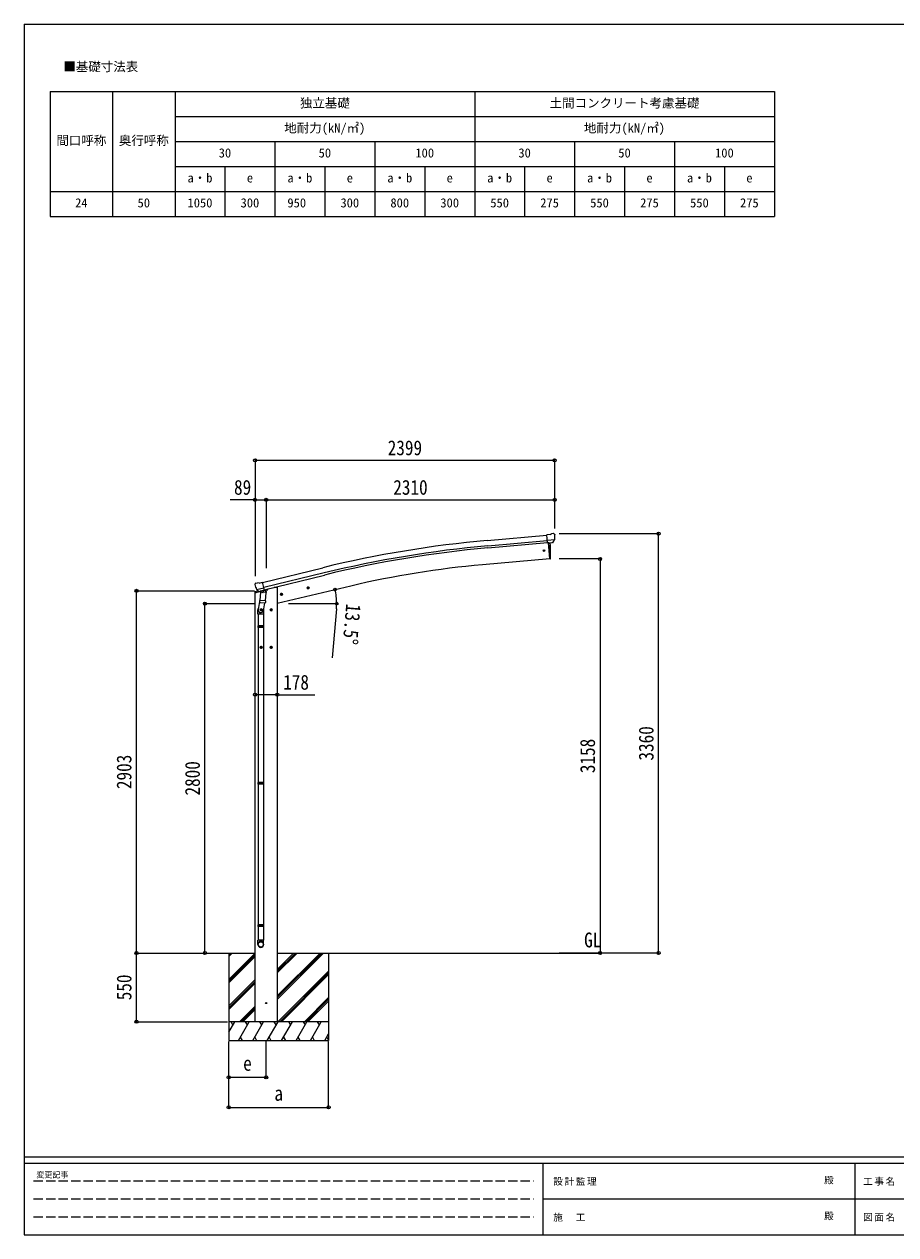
# Model space of a CAD drawing. Units: millimetres at full size, sheet at 1:25, with parts at other scales. Extents: x -6988 to 7066, y -4877 to 4823.
# Drawn here: x -6988 to -8, y -4877 to 4823 of the extents above; entities that cross this region are included whole.
import ezdxf
from ezdxf.enums import TextEntityAlignment as Align

# ---------------------------------------------------------------- set-up
doc = ezdxf.new("R2010")
doc.units = ezdxf.units.MM
doc.header["$LTSCALE"] = 25
doc.header["$PDMODE"] = 32
doc.header["$PDSIZE"] = 25
doc.linetypes.add('DASHED3', pattern=[4, 3, -1])
for name, color, linetype, lineweight in [('0-0_0', 7, 'Continuous', 9), ('0-1_本体', 4, 'Continuous', 9), ('0-2_部品', 7, 'Continuous', 9), ('0-A_寸法', 6, 'Continuous', 9), ('1-0_FRAME', 7, 'Continuous', 18), ('F-0_240', 7, 'Continuous', 9)]:
    doc.layers.add(name, color=color, linetype=linetype, lineweight=lineweight)
doc.styles.add('ＭＳ ゴシック', font='')
doc.styles.get('ＭＳ ゴシック').set_extended_font_data('MS Gothic')

msp = doc.modelspace()

# ---------------------------------------------------------------- linework, layer by layer
at = {"layer": '0-0_0', "color": 6}
for p, q in [((-1906.97, -2620), (-1906.97, 740)), ((-2375.98, 538), (-2375.98, -2620))]:
    msp.add_line(p, q, dxfattribs=at)
at = {"layer": '0-0_0'}
for p, q in [((-5735.76, -2620.05), (-5138.87, -2620.05)), ((-5349.87, -2647.39), (-5322.49, -2620)), ((-5349.87, -2633.24), (-5336.63, -2620)), ((-5349.87, -2620.05), (-5349.87, -3320)), ((-5349.87, -2831.23), (-5138.87, -2620.23)), ((-5349.87, -2845.37), (-5138.87, -2634.38)), ((-5349.87, -2859.52), (-5138.87, -2648.52)), ((-4960.87, -2991.01), (-4589.85, -2620)), ((-4960.87, -2962.73), (-4618.14, -2620)), ((-4960.87, -2976.87), (-4604, -2620)), ((-4960.87, -2778.88), (-4801.99, -2620)), ((-4960.87, -2764.74), (-4816.13, -2620)), ((-4960.87, -2750.6), (-4830.27, -2620)), ((-4960.87, -2620.05), (-2374.42, -2620.05)), ((-4549.87, -2620), (-4549.87, -3320)), ((-4956.01, -3170), (-4549.87, -2763.86)), ((-4941.87, -3170), (-4549.87, -2778.01)), ((-4927.72, -3170), (-4549.87, -2792.15)), ((-5349.87, -3043.36), (-5138.87, -2832.36)), ((-5349.87, -3057.5), (-5138.87, -2846.51)), ((-5349.87, -3071.65), (-5138.87, -2860.65)), ((-4743.88, -3170), (-4549.87, -2976)), ((-4729.73, -3170), (-4549.87, -2990.14)), ((-4715.59, -3170), (-4549.87, -3004.28)), ((-5264.38, -3170), (-5138.87, -3044.5)), ((-5250.23, -3170), (-5138.87, -3058.64)), ((-5236.09, -3170), (-5138.87, -3072.78)), ((-4549.87, -3170), (-5349.87, -3170)), ((-5349.87, -3253.83), (-5301.47, -3170)), ((-5316.47, -3195.98), (-5331.47, -3170)), ((-5272.6, -3320), (-5186, -3170)), ((-5201, -3195.99), (-5216, -3170)), ((-5157.13, -3320), (-5070.53, -3170)), ((-4960.87, -3170), (-5138.87, -3170)), ((-5085.53, -3195.99), (-5100.53, -3170)), ((-5041.66, -3320), (-4955.06, -3170)), ((-4970.06, -3195.98), (-4985.06, -3170)), ((-4926.19, -3320), (-4839.59, -3170)), ((-4854.59, -3195.98), (-4869.59, -3170)), ((-4810.72, -3320), (-4724.12, -3170)), ((-4754.12, -3170), (-4739.12, -3195.98)), ((-4695.25, -3320), (-4608.65, -3170)), ((-4623.65, -3195.98), (-4638.65, -3170)), ((-5257.6, -3294.02), (-5242.6, -3320)), ((-5142.13, -3294.02), (-5127.13, -3320)), ((-5026.66, -3294.02), (-5011.66, -3320)), ((-4911.19, -3294.02), (-4896.19, -3320)), ((-4795.72, -3294.02), (-4780.72, -3320)), ((-4680.25, -3294.02), (-4665.25, -3320)), ((-4579.78, -3320), (-4549.87, -3268.19)), ((-4564.78, -3294.02), (-4549.87, -3319.86)), ((-5349.87, -3320), (-4549.87, -3320))]:
    msp.add_line(p, q, dxfattribs=at)
msp.add_circle((-5049.87, -3020), 5, dxfattribs=at)
at = {"layer": '0-1_本体'}
for p, q in [((-3279.85, 686.55), (-2802.54, 729.87)), ((-3275.94, 643.51), (-2798.83, 686.82)), ((-3274.43, 626.8), (-2797.16, 670.11)), ((-2789.85, 666.94), (-2778.6, 538.33)), ((-2778.6, 538.33), (-3316.54, 491.26)), ((-5079.4, 350.15), (-4596.55, 467.72)), ((-4586.32, 425.73), (-5069.34, 308.23)), ((-5065.39, 291.8), (-4582.35, 409.42)), ((-5036.88, 297.51), (-4984.87, 310)), ((-4960.87, 310), (-4984.87, 310)), ((-4372.77, 321.19), (-4960.87, 180)), ((-4960.87, 310), (-4960.87, -3170)), ((-5138.87, -3170), (-5138.87, 266.55))]:
    msp.add_line(p, q, dxfattribs=at)
at = {"layer": '0-1_本体', "color": 6}
msp.add_line((-4960.87, -550.19), (-5138.87, -550.19), dxfattribs=at)
at = {"layer": '0-1_本体'}
for centre, radius, start, end in [((-2465.84, -8282.02), 9005.44, 95.18612, 103.68612), ((-2465.84, -8282.02), 8962.23, 95.18612, 103.68612), ((-2465.84, -8282.02), 8945.44, 95.18612, 103.68612), ((-2670.27, -6887.14), 7406.65, 95.00571, 103.2889)]:
    msp.add_arc(centre, radius, start, end, dxfattribs=at)
at = {"layer": '0-2_部品'}
for p, q in [((-2775.91, 733.3), (-2802.48, 730.98)), ((-2796.82, 666.32), (-2802.48, 730.98)), ((-2739.62, 691.01), (-2798.53, 685.86)), ((-2775.91, 733.3), (-2764.2, 740.07)), ((-2749.29, 741.65), (-2762.96, 740.46)), ((-2750.87, 671.53), (-2739.93, 690.46)), ((-2740.16, 735.9), (-2745.64, 740.5)), ((-2739.09, 733.86), (-2738.98, 732.52)), ((-2786.86, 667.19), (-2796.82, 666.32)), ((-2778.8, 540.61), (-2789.85, 666.94)), ((-2753.26, 670.13), (-2760.96, 669.45)), ((-2778.56, 537.84), (-2778.8, 540.61)), ((-2775.95, 538.23), (-2778.56, 537.84)), ((-5140.69, 333.54), (-5140.42, 332.39)), ((-5136.47, 342.12), (-5140.33, 335.82)), ((-5133.38, 344.37), (-5120.19, 347.53)), ((-5126.64, 293.24), (-5069.13, 307.04)), ((-5109.79, 278.33), (-5126.16, 292.82)), ((-5105.64, 344.86), (-5118.9, 347.55)), ((-5105.64, 344.86), (-5079.7, 351.08)), ((-5036.88, 298.75), (-5036.88, 294.98)), ((-4723.36, 303.76), (-4703.91, 308.43)), ((-4718.8, 311.54), (-4720.94, 304.34)), ((-4711.51, 313.29), (-4718.8, 311.54)), ((-4711.3, 296.37), (-4715.97, 315.82)), ((-4706.34, 307.85), (-4711.51, 313.29)), ((-4708.47, 300.65), (-4706.34, 307.85)), ((-5141.43, 265.94), (-5099.73, 275.95)), ((-5141.43, 272.83), (-5141.43, 265.94)), ((-5113.74, 281.84), (-5139.13, 275.75)), ((-5098.28, 229.16), (-5114.19, 132.99)), ((-5107.08, 277.76), (-5099.56, 279.56)), ((-5106.33, 278.22), (-5104.8, 278.59)), ((-5104.8, 278.59), (-5068.09, 287.4)), ((-5102.96, 278.36), (-5103.01, 277.62)), ((-5102.25, 276.58), (-5076.44, 270.14)), ((-5100.87, 191.93), (-5100, 204.39)), ((-5095.34, 271.23), (-5100.01, 204.39)), ((-5054.32, 201.2), (-5100.01, 204.39)), ((-5049.65, 268.03), (-5095.34, 271.23)), ((-5093.56, 274.41), (-5093.79, 271.12)), ((-5074.04, 285.57), (-5075.06, 270.97)), ((-5068.09, 287.4), (-5066.56, 287.76)), ((-5065.01, 289.87), (-5064.06, 289.8)), ((-5064.06, 289.8), (-5050.75, 274.49)), ((-5060.12, 285.46), (-5040.71, 290.12)), ((-5054.33, 201.2), (-5055.22, 188.5)), ((-5054.32, 201.2), (-5049.65, 268.03)), ((-5050.75, 274.49), (-5051.19, 268.14)), ((-4937.3, 252.4), (-4917.85, 257.07)), ((-4932.74, 260.18), (-4934.87, 252.98)), ((-4925.44, 261.93), (-4932.74, 260.18)), ((-4925.24, 245.01), (-4929.91, 264.46)), ((-4920.27, 256.49), (-4925.44, 261.93)), ((-4922.41, 249.29), (-4920.27, 256.49)), ((-5116.34, 95.83), (-5116.34, 130.18)), ((-5100.47, 190.57), (-5100.48, 190.57)), ((-5079.87, 129.76), (-5099.87, 129.76)), ((-5099.03, 189.79), (-5057.33, 186.87)), ((-5089.87, 137.26), (-5096.37, 133.51)), ((-5096.37, 133.51), (-5096.37, 126)), ((-5096.37, 126), (-5089.87, 122.25)), ((-5089.87, 119.76), (-5089.87, 139.76)), ((-5083.37, 133.51), (-5089.87, 137.26)), ((-5062.76, 187.25), (-5073.49, 123.67)), ((-5070.34, 130.48), (-5070.34, 95.83)), ((-4999.87, 129.76), (-5019.87, 129.76)), ((-5009.87, 137.26), (-5016.37, 133.51)), ((-5016.37, 133.51), (-5016.37, 126)), ((-5016.37, 126), (-5009.87, 122.25)), ((-5009.87, 119.76), (-5009.87, 139.76)), ((-5003.37, 133.51), (-5009.87, 137.26)), ((-5070.34, 95.83), (-5116.34, 95.83)), ((-5116.34, -0.17), (-5115.34, 1.83)), ((-5071.34, 1.83), (-5115.34, 1.83)), ((-5114.34, 95.83), (-5114.34, 1.83)), ((-5072.34, 95.83), (-5072.34, 1.83)), ((-5070.34, -0.17), (-5071.34, 1.83)), ((-5070.34, -0.17), (-5116.34, -0.17)), ((-5070.34, -8.17), (-5116.34, -8.17)), ((-5071.34, -10.17), (-5115.34, -10.17)), ((-5114.34, -10.17), (-5114.34, -1254.36)), ((-5072.34, -10.17), (-5072.34, -1254.36)), ((-5070.34, -8.17), (-5071.34, -10.17)), ((-5070.34, -0.17), (-5070.34, -8.17)), ((-5079.87, -170.24), (-5099.87, -170.24)), ((-5089.87, -162.74), (-5096.37, -166.49)), ((-5096.37, -166.49), (-5096.37, -174)), ((-5096.37, -174), (-5089.87, -177.75)), ((-5089.87, -180.24), (-5089.87, -160.24)), ((-5083.37, -166.49), (-5089.87, -162.74)), ((-4999.87, -170.24), (-5019.87, -170.24)), ((-5009.87, -162.74), (-5016.37, -166.49)), ((-5016.37, -166.49), (-5016.37, -174)), ((-5016.37, -174), (-5009.87, -177.75)), ((-5009.87, -180.24), (-5009.87, -160.24)), ((-5003.37, -166.49), (-5009.87, -162.74)), ((-5116.34, -1256.36), (-5115.34, -1254.36)), ((-5070.34, -1256.36), (-5116.34, -1256.36)), ((-5071.34, -1254.36), (-5115.34, -1254.36)), ((-5070.34, -1256.36), (-5071.34, -1254.36)), ((-5070.34, -1256.36), (-5070.34, -1264.36)), ((-5070.34, -1264.36), (-5116.34, -1264.36)), ((-5071.34, -1266.36), (-5115.34, -1266.36)), ((-5114.34, -1266.36), (-5114.34, -2394.55)), ((-5072.34, -1266.36), (-5072.34, -2394.55)), ((-5070.34, -1264.36), (-5071.34, -1266.36)), ((-5116.34, -2396.55), (-5115.34, -2394.55)), ((-5070.34, -2396.55), (-5116.34, -2396.55)), ((-5070.34, -2404.55), (-5116.34, -2404.55)), ((-5071.34, -2394.55), (-5115.34, -2394.55)), ((-5071.34, -2406.55), (-5115.34, -2406.55)), ((-5114.34, -2406.55), (-5114.34, -2516.55)), ((-5072.34, -2406.55), (-5072.34, -2516.55)), ((-5070.34, -2396.55), (-5071.34, -2394.55)), ((-5070.34, -2404.55), (-5071.34, -2406.55)), ((-5070.34, -2396.55), (-5070.34, -2404.55)), ((-5116.34, -2550.69), (-5116.34, -2516.55)), ((-5070.34, -2516.55), (-5116.34, -2516.55)), ((-5070.34, -2550.69), (-5070.34, -2516.55))]:
    msp.add_line(p, q, dxfattribs=at)
for points in [[(-2739.54, 691.64), (-2739.83, 690.66), (-2739.93, 690.46)], [(-2786.86, 667.19), (-2786.59, 667.12), (-2761.22, 669.34), (-2760.96, 669.45)], [(-2773.4, 541.06), (-2772.56, 566.69), (-2772.37, 593.19), (-2772.84, 619.67), (-2773.98, 646.15), (-2775.48, 668.1)], [(-5126.91, 293.81), (-5126.32, 292.97), (-5126.16, 292.82)], [(-5074.28, 285.63), (-5064.55, 287.97), (-5079.7, 351.08)], [(-4720.94, 304.34), (-4715.77, 298.9), (-4708.47, 300.65)], [(-5074.28, 285.63), (-5074.51, 285.48), (-5099.28, 279.54), (-5099.56, 279.56)], [(-4934.87, 252.98), (-4929.7, 247.54), (-4922.41, 249.29)], [(-5089.87, 122.25), (-5083.37, 126), (-5083.37, 133.51)], [(-5009.87, 122.25), (-5003.37, 126), (-5003.37, 133.51)], [(-5116.34, -0.17), (-5116.34, -8.17), (-5115.34, -10.17)], [(-5089.87, -177.75), (-5083.37, -174), (-5083.37, -166.49)], [(-5009.87, -177.75), (-5003.37, -174), (-5003.37, -166.49)], [(-5116.34, -1256.36), (-5116.34, -1264.36), (-5115.34, -1266.36)], [(-5116.34, -2396.55), (-5116.34, -2404.55), (-5115.34, -2406.55)]]:
    msp.add_lwpolyline(points, dxfattribs=at)
for centre, radius in [((-2824.71, 605.46), 6.5), ((-4713.64, 306.1), 8.5), ((-4713.64, 306.1), 7.7), ((-4713.64, 306.1), 6.5), ((-4927.57, 254.73), 8.5), ((-4927.57, 254.73), 7.7), ((-4927.57, 254.73), 6.5), ((-5089.87, 129.76), 8.5), ((-5089.87, 129.76), 7.7), ((-5089.87, 129.76), 6.5), ((-5009.87, 129.76), 8.5), ((-5009.87, 129.76), 7.7), ((-5009.87, 129.76), 6.5), ((-5089.87, -170.24), 8.5), ((-5089.87, -170.24), 7.7), ((-5089.87, -170.24), 6.5), ((-5009.87, -170.24), 8.5), ((-5009.87, -170.24), 7.7), ((-5009.87, -170.24), 6.5)]:
    msp.add_circle(centre, radius, dxfattribs=at)
at = {"layer": '0-2_部品', "color": 4}
msp.add_circle((-5049.87, -3020), 4.5, dxfattribs=at)
at = {"layer": '0-2_部品'}
for centre, radius, start, end in [((-2762.7, 737.47), 3, 95, 120), ((-2748.86, 736.67), 5, 50.00648, 94.99352), ((-2940.6, 714.88), 202.4, 353.4085, 5), ((-2776.39, 541.2), 3, 278.50322, 357.46219), ((-4943.61, 379.64), 202.4, 193.5, 205.09125), ((-5132.21, 339.5), 5, 103.5, 148.5), ((-5119.49, 344.61), 3, 78.5, 103.5), ((-5041.88, 294.98), 5, 283.5, 0), ((-5138.43, 272.83), 3, 103.5, 180), ((-5106.44, 278.7), 0.5, 248.23754, 283.5), ((-5103.46, 278.39), 0.5, 356, 103.5), ((-5102.01, 277.55), 1, 176, 256), ((-5076.09, 271.11), 1.03, 250.03897, 351.96569), ((-5073.44, 285.49), 0.604, 100.59842, 172.20595), ((-5066.68, 288.25), 0.5, 283.5, 318.76246), ((-5086.34, 130.18), 30, 177.45142, 180), ((-5098.93, 191.75), 1.95, 175.04017, 217.47766), ((-5098.89, 191.78), 2, 217.40962, 266), ((-5057.19, 188.87), 2, 266, 349.46843)]:
    msp.add_arc(centre, radius, start, end, dxfattribs=at)
for centre, major_axis, ratio, start_param, end_param in [((-2734.77, 737.91), (-15.35, 3.44), 0.101033, 5.9751426, 5.9753737), ((-2742.09, 733.6), (2.71, -1.31), 0.997474, 0.5366567, 1.3225652), ((-2753.52, 673.12), (1.62, -2.54), 0.997631, 5.8041905, 5.8929484), ((-2753.59, 673.23), (-3.5, 2.17), 0.650902, 2.1145521, 2.1873627), ((-2753.47, 673.03), (1.62, -2.54), 0.997631, 5.965759, 6.7621801), ((-5137.77, 334.26), (-1.57, -2.57), 0.99628, 4.712389, 5.4996506), ((-5107.8, 280.58), (-0.73, -2.92), 0.997631, 5.8041905, 6.6006116), ((-5107.74, 280.81), (2.63, 3.16), 0.650902, 4.0958226, 4.1686332), ((-5107.77, 280.68), (-0.73, -2.92), 0.997631, 0.3902369, 0.4789948), ((-5093.34, 130.48), (23, 0), 0.996195, 2.5560258, 6.5663028), ((-5093.34, 130.48), (21, 0), 0.996195, 2.9349147, 5.9512394), ((-5093.34, -2548.95), (-23, 0), 0.996195, 3.1415927, 6.2831853), ((-5093.34, -2550.69), (-23, 0), 0.996195, 3.1415927, 6.2831853), ((-5093.34, -2550.69), (0, -23.43), 0.981806, 4.712389, 7.8539816)]:
    msp.add_ellipse(centre, major_axis=major_axis, ratio=ratio, start_param=start_param, end_param=end_param, dxfattribs=at)
msp.add_ellipse((-5093.34, -2550.69), major_axis=(21, 0), ratio=0.996195, dxfattribs=at)
at = {"layer": '0-A_寸法'}
for p, q in [((-5138.87, 1328.35), (-2739.87, 1328.35)), ((-2739.87, 1328.35), (-2739.87, 1011.74)), ((-5138.87, 1011.74), (-5138.87, 399.51)), ((-5138.87, 1011.74), (-5049.87, 1011.74)), ((-5049.87, 1011.74), (-5049.87, 463.88)), ((-5049.87, 1011.74), (-2739.87, 1011.74)), ((-2739.87, 1011.74), (-2739.87, 782.73)), ((-1906.97, 740), (-2704.81, 740)), ((-2375.98, 538), (-2704.81, 538)), ((-6088.44, 283), (-5143.36, 283)), ((-6088.44, -2620), (-6088.44, 283)), ((-5540.47, 180), (-5143.36, 180)), ((-5540.47, -2620), (-5540.47, 180)), ((-4871.37, 180), (-4484.51, 180)), ((-4487.37, 137.54), (-4521.73, -254.96)), ((-4960.87, -550.19), (-4660.87, -550.19)), ((-6088.44, -2620), (-5360.33, -2620)), ((-6088.44, -3170), (-6088.44, -2620)), ((-2375.98, -2620), (-2704.81, -2620)), ((-1906.97, -2620), (-2375.98, -2620)), ((-6088.44, -3170), (-5360.33, -3170)), ((-5350.12, -3856.37), (-5350.12, -3327.42)), ((-5350.12, -3616.39), (-5350.12, -3327.42)), ((-5049.87, -3616.39), (-5049.87, -3327.42)), ((-4550.12, -3856.37), (-4550.12, -3327.42)), ((-5049.87, -3616.39), (-5350.12, -3616.39)), ((-5350.12, -3856.37), (-4550.12, -3856.37))]:
    msp.add_line(p, q, dxfattribs=at)
msp.add_lwpolyline([(-5138.87, 1328.35), (-5138.87, 1011.74), (-5338.87, 1011.74)], dxfattribs=at)
for centre in [(-4498.97, 293.65), (-4485.51, 180)]:
    msp.add_circle(centre, 10.62, dxfattribs=at)
for start, end in [(0, 13.5), (354.99678, 0)]:
    msp.add_arc((-4972.37, 180), 486.86, start, end, dxfattribs=at)
for p in [(-5138.87, 1328.35), (-2739.87, 1328.35), (-5138.87, 1011.74), (-5049.87, 1011.74), (-2739.87, 1011.74), (-1906.97, 740), (-2375.98, 538), (-6088.44, 283), (-5540.47, 180), (-5138.87, -550.19), (-4960.87, -550.19), (-6088.44, -2620), (-5540.47, -2620), (-2375.98, -2620), (-1906.97, -2620), (-6088.44, -3170), (-5350.12, -3616.39), (-5049.87, -3616.39), (-5350.12, -3856.37), (-4550.12, -3856.37)]:
    msp.add_point(p, dxfattribs=at)
at = {"layer": '1-0_FRAME'}
for p, q in [((-6780.11, 4282.85), (-980.11, 4282.85)), ((-6780.11, 4282.85), (-6780.11, 3282.85)), ((-6280.11, 4282.85), (-6280.11, 3282.85)), ((-3380.11, 4282.85), (-3380.11, 3282.85)), ((-5780.11, 4082.85), (-980.11, 4082.85)), ((-5780.11, 3882.85), (-980.11, 3882.85)), ((-2580.11, 3882.85), (-2580.11, 3282.85)), ((-5780.11, 3682.85), (-980.11, 3682.85)), ((-2180.11, 3682.85), (-2180.11, 3282.85)), ((-1380.11, 3682.85), (-1380.11, 3282.85))]:
    msp.add_line(p, q, dxfattribs=at)
for points in [[(-5780.11, 4282.85), (-5780.11, 4082.85), (-5780.11, 3482.85), (-5780.11, 3282.85)], [(-980.11, 4282.85), (-980.11, 3682.85), (-980.11, 3282.85)], [(-4980.11, 3882.85), (-4980.11, 3682.85), (-4980.11, 3282.85)], [(-4180.11, 3882.85), (-4180.11, 3682.85), (-4180.11, 3282.85)], [(-1780.11, 3882.85), (-1780.11, 3482.85), (-1780.11, 3282.85)], [(-5380.11, 3682.85), (-5380.11, 3482.85), (-5380.11, 3282.85)], [(-4580.11, 3682.85), (-4580.11, 3482.85), (-4580.11, 3282.85)], [(-3780.11, 3682.85), (-3780.11, 3482.85), (-3780.11, 3282.85)], [(-2980.11, 3682.85), (-2980.11, 3482.85), (-2980.11, 3282.85)], [(-6780.11, 3482.85), (-5780.11, 3482.85), (-980.11, 3482.85)], [(-6780.11, 3282.85), (-6280.11, 3282.85), (-3380.11, 3282.85), (-1780.11, 3282.85), (-980.11, 3282.85)]]:
    msp.add_lwpolyline(points, dxfattribs=at)
at = {"layer": 'F-0_240', "color": 5}
for p, q in [((-6987.88, 4822.79), (-6987.88, -4877.21)), ((-6987.88, 4822.79), (6712.12, 4822.79)), ((-6987.88, -4252.21), (6712.12, -4252.21)), ((-6987.88, -4302.21), (4489.82, -4302.21)), ((-2835.18, -4302.21), (-2835.18, -4877.21)), ((-335.18, -4302.21), (-335.18, -4877.21)), ((-2835.18, -4589.71), (2289.82, -4589.71)), ((-6987.88, -4877.21), (6712.12, -4877.21))]:
    msp.add_line(p, q, dxfattribs=at)
at = {"layer": 'F-0_240', "color": 4, "linetype": 'DASHED3'}
for p, q in [((-6912.88, -4445.96), (-2910.18, -4445.96)), ((-6912.88, -4589.71), (-2910.18, -4589.71)), ((-6912.88, -4733.46), (-2910.18, -4733.46))]:
    msp.add_line(p, q, dxfattribs=at)

# ---------------------------------------------------------------- texts
at = {"layer": '0-0_0', "style": 'ＭＳ ゴシック', "width": 0.85}
msp.add_text('GL', height=119.1, dxfattribs=at).set_placement((-2503.81, -2609.94), align=Align.BOTTOM_LEFT)
at = {"layer": '0-A_寸法', "color": 7, "style": 'ＭＳ ゴシック', "width": 0.85}
for s, p in [('2399', (-4076.87, 1333.35)), ('89', (-5307.62, 1016.74)), ('2310', (-4032.37, 1016.74)), ('178', (-4913.99, -545.19)), ('e', (-5234.49, -3598.89)), ('a', (-4984.49, -3838.87))]:
    msp.add_text(s, height=119.1, dxfattribs=at).set_placement(p, align=Align.BOTTOM_LEFT)
for s, rotation, p in [('13.5°', 264.997, (-4444.3, 185.21)), ('3360', 90, (-1911.97, -1077.5)), ('3158', 90, (-2380.98, -1178.5)), ('2903', 90, (-6093.44, -1306)), ('2800', 90, (-5545.47, -1357.5)), ('550', 90, (-6093.44, -2998.13))]:
    msp.add_text(s, height=119.1, rotation=rotation, dxfattribs=at).set_placement(p, align=Align.BOTTOM_LEFT)
at = {"layer": '1-0_FRAME', "style": 'ＭＳ ゴシック'}
for s, p in [('■基礎寸法表', (-6674.81, 4424.28)), ('独立基礎', (-4780.11, 4132.85)), ('土間コンクリート考慮基礎', (-2780.11, 4132.85)), ('地耐力(kN/㎡)', (-4905.11, 3932.85)), ('地耐力(kN/㎡)', (-2505.11, 3932.85)), ('間口呼称', (-6730.11, 3832.85)), ('奥行呼称', (-6230.11, 3832.85)), ('30', (-5430.11, 3732.85)), ('50', (-4630.11, 3732.85)), ('100', (-3855.11, 3732.85)), ('30', (-3030.11, 3732.85)), ('50', (-2230.11, 3732.85)), ('100', (-1455.11, 3732.85)), ('a・b', (-5680.11, 3532.85)), ('e', (-5205.11, 3532.85)), ('a・b', (-4880.11, 3532.85)), ('e', (-4405.11, 3532.85)), ('a・b', (-4080.11, 3532.85)), ('e', (-3605.11, 3532.85)), ('a・b', (-3280.11, 3532.85)), ('e', (-2805.11, 3532.85)), ('a・b', (-2480.11, 3532.85)), ('e', (-2005.11, 3532.85)), ('a・b', (-1680.11, 3532.85)), ('e', (-1205.11, 3532.85)), ('24', (-6580.11, 3332.85)), ('50', (-6080.11, 3332.85)), ('1050', (-5680.11, 3332.85)), ('300', (-5255.11, 3332.85)), ('950', (-4880.11, 3332.85)), ('300', (-4455.11, 3332.85)), ('800', (-4055.11, 3332.85)), ('300', (-3655.11, 3332.85)), ('550', (-3255.11, 3332.85)), ('275', (-2855.11, 3332.85)), ('550', (-2455.11, 3332.85)), ('275', (-2055.11, 3332.85)), ('550', (-1655.11, 3332.85)), ('275', (-1255.11, 3332.85))]:
    msp.add_text(s, height=73.31, dxfattribs=at).set_placement(p, align=Align.BOTTOM_LEFT)
at = {"layer": 'F-0_240', "style": 'ＭＳ ゴシック'}
for s, height, p in [('変更記事', 45.82, (-6890.19, -4433.46)), ('殿', 54.99, (-581.6, -4483.46)), ('殿', 54.99, (-581.6, -4770.96))]:
    msp.add_text(s, height=height, dxfattribs=at).set_placement(p, align=Align.BOTTOM_LEFT)
at = {"layer": 'F-0_240', "char_height": 54.99, "attachment_point": 7, "style": 'ＭＳ ゴシック'}
for s, insert in [('\\T1.17;設計監理', (-2750.74, -4483.46)), ('\\T1.17;工事名', (-269.26, -4483.46)), ('\\T1.17;施\u3000工', (-2750.74, -4770.96)), ('\\T1.17;図面名', (-269.26, -4770.96))]:
    msp.add_mtext(s, dxfattribs=dict(at, insert=insert))

doc.saveas('drawing.dxf')
